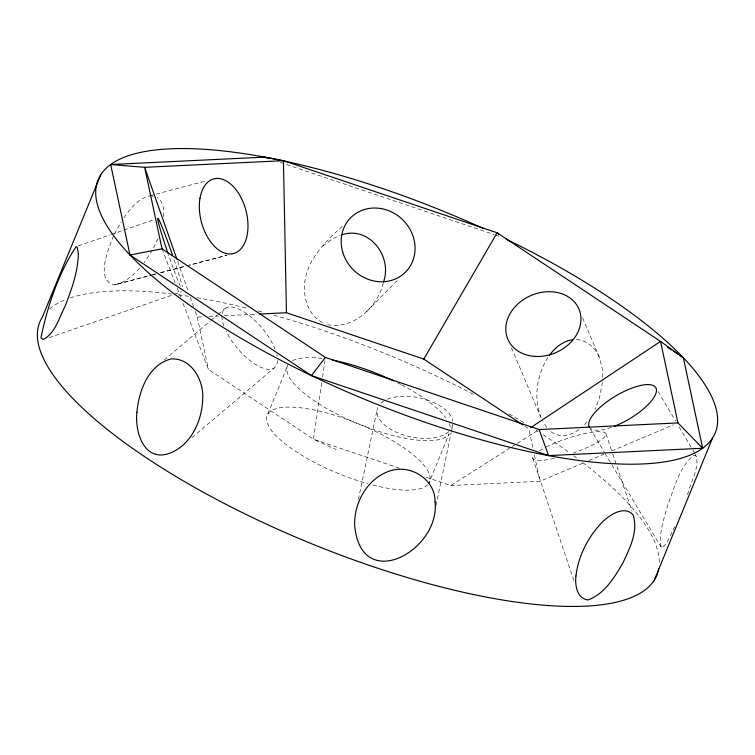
<?xml version="1.0" encoding="UTF-8"?>
<svg xmlns="http://www.w3.org/2000/svg" width="755" height="755" viewBox="0 0 755 755"><rect width="100%" height="100%" fill="white"/><g stroke="black" fill="none" stroke-linecap="round" stroke-linejoin="round"><path stroke-width="0.57" stroke-dasharray="3.77 2.83" d="M602.698 377.264L602.207 368.468L599.574 358.002L582.473 317.487M163.656 216.591C164.024 209.918 163.505 201.472 157.248 197.527M602.481 382.332L599.291 398.753L594.968 409.408M321.724 382.776L313.448 439.202L336.286 449.584M322.564 377.019L324.933 360.899M358.408 499.47L377.009 410.097M435.965 505.623L451.179 432.558M451.414 431.416L452.84 424.565A38.618 19.97 11.8 0 1 451.33 428.68M383.285 282.927C377.462 307.719 352.264 330.813 325.632 324.235M687.626 494.676C689.985 482.568 701.036 466.326 695.346 454.265M267.827 413.995L287.683 365.59M113.524 235.956C109.05 247.706 94.866 279.444 113.863 284.909L151.453 275.037M158.012 238.561L152.916 249.159M674.725 526.631C670.799 533.889 668.269 542.798 661.824 548.234L605.161 453.651M114.43 234.041L121.055 222.008M547.932 357.398C536.276 375.867 532.879 400.565 542.383 420.639M152.416 250.122L144.148 262.664M123.867 217.714C130.455 208.88 137.976 198.442 149.405 196.073M584.455 424.706L588.136 420.441M139.562 268.233C132.729 275.877 124.32 283.248 113.863 284.909M342.43 226.151C324.055 242.865 302.915 263.419 304.548 290.562C304.935 303.878 311.56 318.166 324.423 323.508M366.713 311.532L398.319 279.397M322.772 246.139L332.096 239.014L340.175 235.39M164.335 359.909L210.05 321.168M210.947 320.403L217.223 315.09M218.119 314.325L225.292 308.248M191.93 437.655L274.084 368.034M578.896 429.519C570.884 436.182 557.36 438.438 549.555 430.388M426.216 477.254L450.782 485.541L511.343 447.168M512.334 446.535L516.307 444.025M517.298 443.393L539.136 429.557M450.782 485.541L539.995 481.275L584.53 462.428M588.872 460.597L604.076 454.161M611.682 450.943L673.602 424.744M78.322 245.847L110.372 234.767M111.476 234.39L153.473 219.865M49.103 337.636L173.074 294.78M174.178 294.393L181.927 291.713M149.735 195.772L206.983 180.681M117.45 284.163L150.481 275.452M151.613 275.15L156.172 273.952M160.73 272.744L185.777 266.137M186.919 265.836L226.774 255.322L189.137 265.175M152.642 274.745L156.011 273.839M160.626 272.649L187.995 265.477M195.309 311.475L197.253 317.015L204.294 316.685M208.993 316.458L218.384 316.005M224.254 315.732L257.115 314.155M151.434 195.979L153.576 196.073M576.499 339.542C587.088 340.194 596.091 348.225 599.574 358.002M280.341 162.41L494.176 234.56M495.289 234.937L499.744 236.438M399.423 468.213L313.448 439.202L208.437 369.393L182.701 302.538M524.885 426.282L528.811 428.897L532.945 448.253M696.554 456.294L694.185 455.171C679.141 466.581 674.772 487.532 667.939 504.359C664.287 518.392 658.332 533.313 661.191 547.951M546.818 427.462L542.836 421.63M658.086 391.552L675.517 420.884M679.123 426.952L692.344 449.216M692.948 450.225L694.751 453.255M590.099 428.302L604.557 452.632M511.494 347.829L540.58 416.703M162.023 248.82L175.103 282.804M177.217 288.287L180.587 297.055M177.765 261.579L188.288 291.515M190.241 297.064L193.742 307.04M606.057 433.983L612.428 452.943M612.796 454.057L631.907 510.937M532.719 458.049L574.621 582.794M534.398 455.086L539.995 481.275M197.253 317.015L208.437 369.393M288.117 364.514A87.759 26.831 22.3 0 0 353.925 422.073A87.759 26.831 22.3 0 0 449.121 433.785L428.831 483.257A87.759 26.831 22.3 0 0 351.679 421.101A87.759 26.831 22.3 0 0 266.892 421.649A87.759 26.831 22.3 0 0 367.647 483.653M292.534 360.701A87.759 26.831 22.3 0 1 322.092 358.446M397.743 382.917A87.759 26.831 22.3 0 1 400.726 384.437M401.707 384.946A87.759 26.831 22.3 0 1 445.686 417.675M449.14 423.489A87.759 26.831 22.3 0 1 450.357 430.492M427.698 484.682A87.759 26.831 22.3 0 1 371.781 484.776M49.585 308.918A333.493 101.944 22.3 0 1 66.147 299.395M70.262 297.895A333.493 101.944 22.3 0 1 171.508 293.969M178.255 294.837A333.493 101.944 22.3 0 1 189.788 296.536M196.847 297.697A333.493 101.944 22.3 0 1 248.121 308.446M258.087 310.966A333.493 101.944 22.3 0 1 263.674 312.438M273.81 315.203A333.493 101.944 22.3 0 1 474.263 394.761M509.106 413.891A333.493 101.944 22.3 0 1 524.168 422.819M536.182 430.265A333.493 101.944 22.3 0 1 538.145 431.511M542.996 434.625A333.493 101.944 22.3 0 1 569.855 452.981M573.507 455.652A333.493 101.944 22.3 0 1 577.981 458.974M582.718 462.57A333.493 101.944 22.3 0 1 659.238 564.561M546.073 447.13A38.618 7.824 -18.6 0 1 603.169 431.973A38.618 7.824 -18.6 0 1 573.507 452.877M554.283 458.361A38.618 7.824 -18.6 0 1 533.643 455.614M539.542 450.801A38.618 7.824 -18.6 0 1 544.27 448.064M611.314 427.396A38.618 13.345 -30.7 0 1 590.731 428.576M448.866 431.586A38.618 19.97 11.8 0 1 402.368 434.578A38.618 19.97 11.8 0 1 377.708 407.577M380.982 403.076A38.618 19.97 11.8 0 1 383.512 401.169M387.419 399.187A38.618 19.97 11.8 0 1 427.292 400.018A38.618 19.97 11.8 0 1 452.764 421.016M277.462 360.503A38.618 15.968 49.7 0 1 256.955 365.307A38.618 15.968 49.7 0 1 225.981 330.983M223.942 326.132A38.618 15.968 49.7 0 1 221.913 316.751M222.064 313.967A38.618 15.968 49.7 0 1 245.375 312.806A38.618 15.968 49.7 0 1 275.075 349.206M276.792 354.69A38.618 15.968 49.7 0 1 277.132 356.379M180.332 286.287A38.618 1.831 70.9 0 1 168.412 254.529M174.131 259.899A38.618 1.831 70.9 0 1 182.37 286.598"/><path stroke-width="1.13" d="M383.521 281.926C392.591 256.738 369.516 225.924 342.223 234.663M100.764 174.764L42.422 317.015A333.493 101.944 22.3 0 0 310.928 543.468A333.493 101.944 22.3 0 0 658.719 568.864M654.236 580.236L712.578 437.985M259.465 314.042L286.456 312.749L423.791 359.087L497.139 232.785L660.549 341.411L683.36 357.757L702.669 448.234L548.592 455.605L311.371 375.565L129.983 254.992L110.674 164.514L264.75 157.144L283.436 160.683L497.139 232.785L498.753 234.258M549.31 355.539C554.717 347.838 562.645 341.336 572.139 339.759M311.371 375.565L325.433 357.445L539.136 429.557L677.943 422.913L702.669 448.234M530.765 427.604L660.549 341.411L677.943 422.913M129.983 254.992L162.023 248.82L325.433 357.445M110.674 164.514L144.63 167.317L283.436 160.683L286.456 312.749M264.75 157.144L268.091 158.276M667.675 347.328L671.591 349.942M673.554 351.245L683.36 357.757M423.791 359.087L522.922 424.98M539.136 429.557L548.592 455.605M176.981 259.361L144.63 167.317L162.023 248.82M332.332 360.078A87.759 26.831 22.3 0 1 393.704 380.935M506.256 239.26A333.493 101.944 22.3 0 1 618.015 463.938A333.493 101.944 22.3 0 1 105.351 223.102A333.493 101.944 22.3 0 1 482.936 228.303M589.495 427.283A38.618 13.345 -30.7 0 1 620.402 393.308A38.618 13.345 -30.7 0 1 656.34 391.788A38.618 13.345 -30.7 0 1 614.504 426.226M168.091 253.576A38.618 1.831 70.9 0 1 157.918 218.346A38.618 1.831 70.9 0 1 172.508 255.133M78.36 253.661C78.01 271.781 71.65 289.174 65.241 305.917C59.22 317.355 55.426 333.314 43.167 339.476L40.93 337.863C47.518 306.134 58.248 273.697 76.113 246.611L77.293 247.338L78.36 253.661M435.059 501.971C440.307 550.489 360.909 594.544 354.68 525.423C353.802 501.688 368.723 476.377 392.487 470.186C412.579 465.184 435.484 480.312 435.059 501.971M136.929 412.249C134.73 430.369 143.044 460.39 166.912 454.142C189.92 447.404 201.963 421.922 202.68 399.423C204.19 381.001 191.713 357.643 171.026 358.955C148.291 364.863 138.778 391.09 136.929 412.249M575.952 575.942C574.866 585.031 576.82 598.404 587.862 599.98C604.585 594.062 614.428 577.405 622.941 562.881C629.736 548.309 638.541 531.152 633.058 514.863C624.376 504.897 608.936 515.231 601.81 522.63C587.975 537.098 578.339 555.982 575.952 575.942M534.851 356.388A38.618 31.153 -22.9 0 0 579.321 310.031A38.618 31.153 -22.9 0 0 515.92 305.85A38.618 31.153 -22.9 0 0 534.851 356.388M199.99 198.291A38.618 23.009 75.2 0 0 230.624 253.991A38.618 23.009 75.2 0 0 240.364 196.357A38.618 23.009 75.2 0 0 199.99 198.291M342.638 251.84A38.618 35.155 44.5 0 0 404.803 272.81A38.618 35.155 44.5 0 0 386.928 210.05A38.618 35.155 44.5 0 0 342.638 251.84"/></g></svg>
